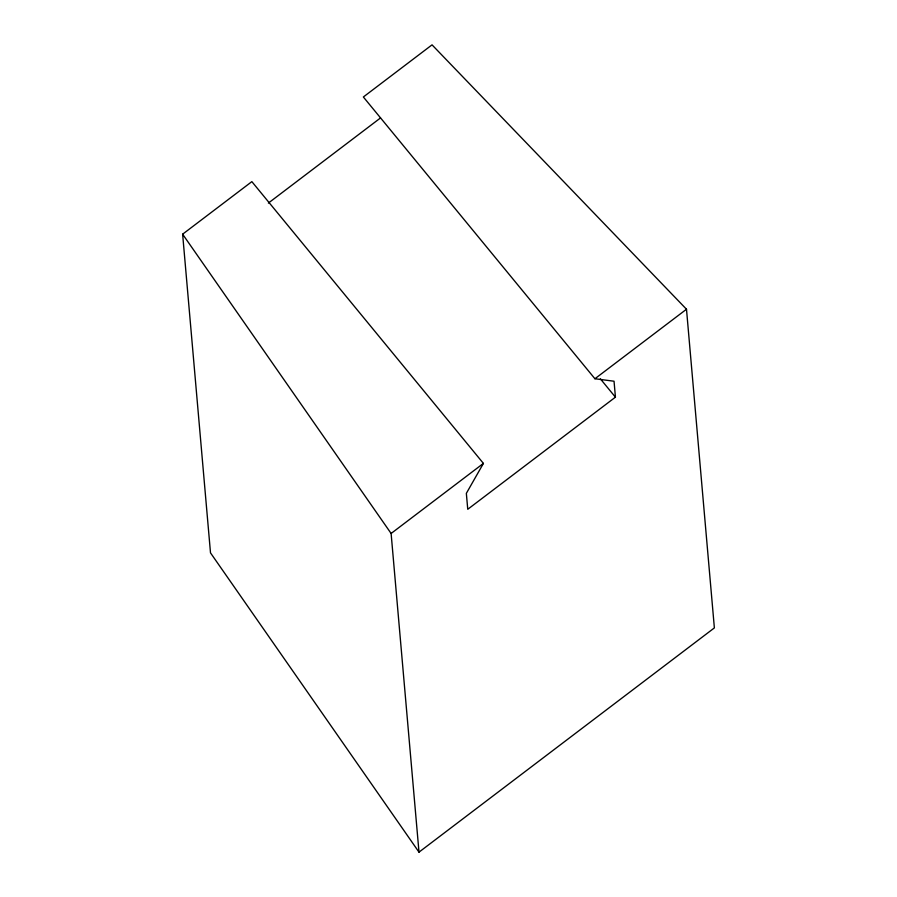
<?xml version="1.0" encoding="UTF-8"?>
<svg xmlns="http://www.w3.org/2000/svg" width="897" height="897" viewBox="0 0 897 897"><rect width="100%" height="100%" fill="white"/><g stroke="black" fill="none" stroke-linecap="round" stroke-linejoin="round"><path stroke-width="1.35" d="M483.416 463.401L466.35 493.35L467.752 509.283L615.432 397.169L614.041 381.225L594.924 378.747L363.363 96.988L432.04 44.85L686.497 309.241L714.371 627.911L419 852.15L210.503 552.866L182.629 234.184L251.855 181.631L483.416 463.401L391.114 533.468L419 852.15M268.382 203.07L380.541 117.922M594.924 378.747L686.497 309.241M600.351 378.814L615.432 397.169M182.629 234.184L391.114 533.468"/></g></svg>
